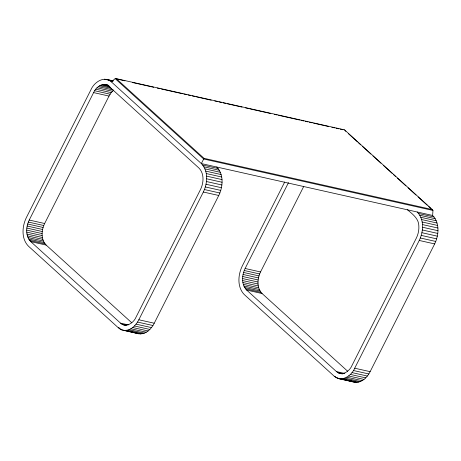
<?xml version="1.0" encoding="UTF-8"?>
<svg xmlns="http://www.w3.org/2000/svg" width="461" height="461" viewBox="0 0 461 461"><rect width="100%" height="100%" fill="white"/><g stroke="black" fill="none" stroke-linecap="round" stroke-linejoin="round"><path stroke-width="0.69" d="M105.269 84.542L109.119 86.507L198.922 168.035C204.488 173.693 203.733 182.965 200.46 189.615L136.081 317.064C133.799 322.769 126.032 328.255 120.569 323.155L30.766 241.627C25.199 235.969 25.954 226.691 29.227 220.047L93.606 92.598C95.986 87.221 102.042 82.542 108.076 85.17M131.737 322.758L46.186 245.085C40.62 239.426 41.375 230.154 44.648 223.504L109.026 96.061L111.182 92.638L113.688 90.102M123.358 330.318C130.307 331.315 135.966 325.483 138.819 319.767L203.347 192.018C207.611 183.236 208.568 171.06 201.319 163.557L111.332 81.856C104.105 75.264 93.929 82.421 90.869 89.895L26.335 217.644C22.076 226.426 21.12 238.602 28.369 246.105L118.356 327.8L121.577 329.822L138.778 333.781C145.728 334.772 151.387 328.947 154.239 323.224L218.768 195.481C223.032 186.693 223.988 174.517 216.739 167.015M407.374 209.726C412.422 213.99 418.859 218.623 418.842 225.994C419.101 230.143 418.208 234.338 416.352 238.06L351.974 365.504C349.692 371.209 341.924 376.695 336.461 371.601L246.658 290.067C241.091 284.414 241.846 275.136 245.119 268.492L288.465 182.671M347.629 371.203L262.079 293.53C256.512 287.871 257.267 278.6 260.54 271.95L303.563 186.774M284.708 181.991L242.232 266.083C237.968 274.871 237.012 287.047 244.261 294.55L334.248 376.245C341.474 382.843 351.651 375.686 354.711 368.206L419.239 240.463C423.503 231.681 424.46 219.505 417.211 212.002M339.25 378.763L354.67 382.227C361.62 383.218 367.279 377.386 370.131 371.67L434.665 243.921C438.924 235.139 439.88 222.963 432.631 215.46L432.971 210.452L432.332 209.565L344.546 129.858L116.247 78.635L115.152 78.635L111.332 81.856M344.546 129.858L345.883 131.385M432.332 209.565L204.033 158.336L201.319 163.557L432.631 215.46M124.966 80.836L115.152 78.635L203.67 158.999L432.971 210.452M132.682 82.565L153.72 87.29M157.224 88.074L160.03 88.702M161.431 89.019L182.47 93.739M183.87 94.056L186.676 94.684M188.076 95.001L190.883 95.629M192.283 95.94L195.089 96.574M196.495 96.885L211.219 100.193M214.728 100.976L217.529 101.604M218.935 101.921L221.735 102.549M223.141 102.866L225.948 103.495M227.348 103.811L242.071 107.113M245.58 107.903L248.387 108.531M249.787 108.848L270.826 113.567M274.33 114.351L277.136 114.979M278.536 115.296L299.575 120.016M300.975 120.333L303.782 120.961M305.182 121.278L307.988 121.906M309.394 122.223L312.195 122.851M313.601 123.162L328.324 126.47M331.834 127.253L334.634 127.887M336.04 128.198L338.847 128.826M340.247 129.143L343.053 129.772M106.33 79.338L113.337 80.911M108.11 79.839L113.014 80.94M104.474 79.2L112.184 80.929M109.787 80.681L112.588 81.309M106.606 84.916L108.007 85.227M103.881 84.438L108.087 85.377M102.463 84.599L109.476 86.172M101.04 85.026L110.15 87.071M99.634 85.711L111.55 88.385M98.268 86.639L112.991 89.941M96.971 87.803L112.392 91.261M95.761 89.175L111.182 92.638M94.661 90.736L110.081 94.194M93.606 92.598L109.026 96.061M202.707 165.044L218.128 168.507M418.6 213.489L434.02 216.952M203.918 166.824L219.338 170.282M419.81 215.264L435.23 218.727M204.92 168.853L220.341 172.316M420.812 217.298L436.233 220.761M205.71 171.106L221.13 174.569M421.602 219.551L437.022 223.015M206.263 173.543L221.683 177.007M422.155 221.989L437.575 225.452M206.574 176.125L221.995 179.583M422.466 224.57L437.887 228.028M206.637 178.799L222.058 182.256M422.53 227.244L437.95 230.702M206.453 181.525L221.874 184.988M422.345 229.97L437.766 233.433M206.021 184.256L221.441 187.719M421.913 232.701L437.333 236.165M205.352 186.947L220.773 190.41M421.245 235.392L436.665 238.85M204.454 189.552L219.88 193.009M420.351 237.991L435.772 241.455M203.347 192.018L218.768 195.481M419.239 240.463L434.665 243.921M29.227 220.047L44.648 223.504M245.119 268.492L260.54 271.95M28.328 222.052L43.749 225.51M244.221 270.498L259.641 273.955M27.654 224L43.075 227.463M243.546 272.445L258.967 275.909M27.153 226.017L42.573 229.48M243.045 274.462L258.465 277.92M26.83 228.062L42.251 231.526M242.722 276.508L258.143 279.971M26.692 230.108L42.112 233.566M242.584 278.553L258.004 282.011M26.738 232.114L42.158 235.571M242.63 280.559L258.051 284.016M26.974 234.044L42.395 237.507M242.866 282.489L258.287 285.953M27.389 235.871L42.81 239.334M243.281 284.316L258.702 287.779M27.977 237.559L43.397 241.022M243.869 286.004L259.289 289.468M28.732 239.086L44.152 242.544M244.624 287.531L260.044 290.989M29.637 240.417L45.057 243.875M245.529 288.857L260.949 292.32M30.766 241.627L46.186 245.085M246.658 290.067L262.079 293.53M138.819 319.767L154.239 323.224M354.711 368.206L370.131 371.67M137.522 322.06L152.943 325.518M353.414 370.506L368.835 373.963M136.053 324.141L151.473 327.598M351.945 372.586L367.365 376.043M134.433 325.973L149.86 329.431M350.331 374.413L365.752 377.876M120.569 323.155L128.279 324.884M336.461 371.601L344.868 373.485M121.825 324.112L126.729 325.212M337.717 372.557L342.621 373.658M123.081 324.746L125.185 325.218M338.973 373.191L342.477 373.975M132.705 327.523L148.125 330.981M348.597 375.963L364.017 379.426M130.884 328.762L146.304 332.225M346.776 377.207L362.196 380.671M129.005 329.678L144.426 333.136M344.897 378.124L360.318 381.581M118.356 327.8L119.756 328.117M334.248 376.245L335.648 376.562M127.103 330.249L142.524 333.706M342.996 378.694L358.422 382.152M119.9 328.981L121.301 329.292M335.792 377.421L337.896 377.893M125.213 330.462L140.634 333.925M341.105 378.907L356.526 382.365M121.577 329.822L138.778 333.781M337.469 378.268L354.67 382.227M351.213 380.884L352.89 381.725M348.539 133.794L357.563 141.994M358.629 142.956L360.75 144.887M362.346 146.333L370.84 154.043M372.966 155.974L380.93 163.206M383.587 165.614L392.081 173.33M393.677 174.777L395.803 176.707M397.394 178.153L405.893 185.864M408.014 187.794L415.978 195.026M418.104 196.956L427.134 205.151M428.724 206.597L430.851 208.528M116.247 78.635L204.033 158.336"/></g></svg>
